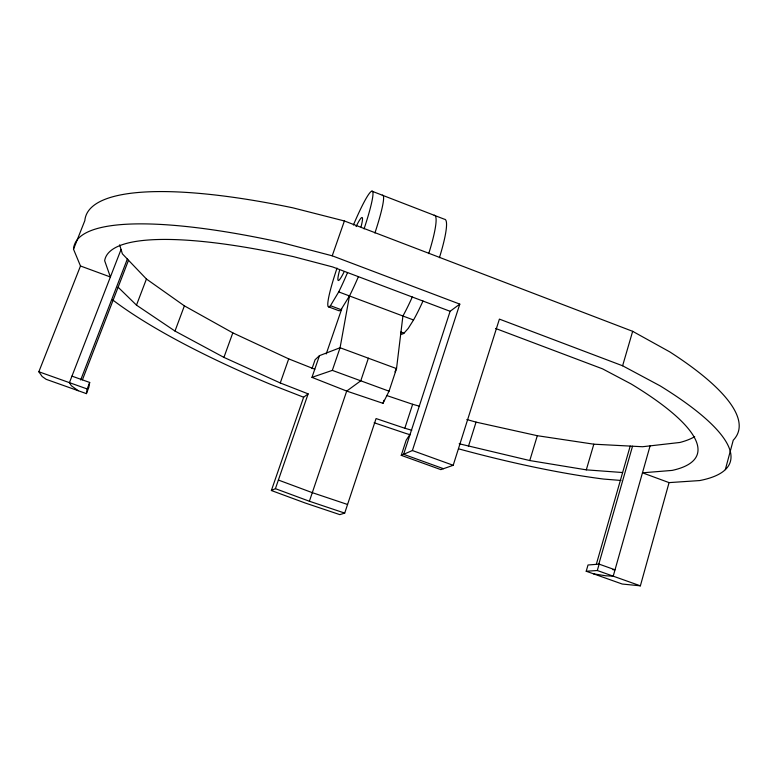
<?xml version="1.0" encoding="UTF-8"?>
<svg xmlns="http://www.w3.org/2000/svg" width="777" height="777" viewBox="0 0 777 777"><rect width="100%" height="100%" fill="white"/><g stroke="black" fill="none" stroke-linecap="round" stroke-linejoin="round"><path stroke-width="1.17" d="M725.329 469.629L733.245 440.19A343.638 81.09 18.3 0 0 669.764 351.874L632.663 331.323L344.396 220.969L292.764 207.809A343.638 81.09 18.3 0 0 84.839 220.61L73.514 249.213L80.487 265.987L38.85 371.765L42.162 376.505L46.154 379.322L86.422 393.628L87.189 388.966L89.685 382.459L71.96 376.136M89.685 382.459L88.869 387.247L86.422 393.628M358.411 276.641A61.762 6.585 -69.2 0 1 349.475 295.95L340.073 347.746L332.323 370.376L311.965 377.369L319.464 355.662L340.073 347.746L396.523 368.609L389.044 391.181L382.993 403.321L346.697 391.074L311.965 377.369M612.907 569.716L615.015 569.803L599.135 564.131L588.014 564.996L586.217 571.241L622.222 584.032L640.374 585.829L669.065 482.614L699.65 480.565A345.425 74.874 18.3 0 0 660.11 385.848L622.61 365.782L499.397 319.114L453.205 465.287L440.85 469.629L401.243 455.341L406.177 440.209L410.207 434.032M650.096 445.872L613.218 576.165L605.837 575.796L593.589 573.863M596.377 564.141L630.196 446.095M598.708 564.5L632.536 446.212M586.217 571.241L597.309 570.512L599.135 564.131M622.61 365.782L632.663 331.323M459.168 443.764L529.778 460.547L586.305 469.852L593.822 444.191L642.53 446.736L679.914 442.463A310.198 72.892 18.3 0 0 694.687 436.674M529.778 460.547L537.315 435.703L593.822 444.191M468.414 446.406L476.048 422.125L537.315 435.703M73.514 249.213A345.425 74.874 18.3 0 1 280.38 242.269L332.226 255.808L459.799 304.118L450.116 311.295L403.613 454.322L443.473 468.706M401.243 455.341L412.393 450.534L459.799 304.118M118.114 287.218L136.48 305.138L174.99 331.06L223.922 357.391L280.264 382.964L308.129 393.861L303.632 397.232L271.377 490.52L305.118 502.981L339.85 514.636L344.706 513.092L376.078 418.56L404.827 428.253L412.645 404.283L419.561 406.235M382.993 403.321L384.003 400.272M368.376 358.207L360.771 380.808L346.697 391.074L309.392 501.243L344.706 513.092M271.377 490.52L275.408 488.665L308.129 393.861M326.214 353.953L341.715 308.955L341.035 309.654A61.762 6.585 -69.2 0 1 338.811 310.683L328.341 306.779M312.024 368.648L315.093 359.751L319.464 355.662M332.226 255.808L344.396 220.969M280.264 382.964L288.704 358.877L232.809 332.867L184.382 305.856L146.435 279.021L122.377 253.836L119.648 244.852M223.922 357.391L232.809 332.867M174.99 331.06L184.382 305.856M136.48 305.138L146.435 279.021M82.42 379.817L128.506 260.246M121.057 249.466L69.435 382.653L71.348 385.722L78.224 390.714M80.691 379.982L127.35 259.032M394.93 371.872L396.523 368.609L402.913 315.996A61.432 8.751 -69.2 0 0 412.286 296.989M347.562 272.542A61.83 6.148 -69.3 0 1 338.714 291.909L330.458 305.701L341.035 309.654L349.475 295.95M422.989 301.029A61.364 9.178 -69.2 0 1 413.529 319.988L408.216 328.438L403.991 333.168A61.364 9.178 -69.2 0 1 401.136 333.945M586.305 469.852L622.62 472.533M621.017 480.458L603.544 479.059A345.425 74.874 18.3 0 1 458.644 448.853M466.831 419.531L476.048 422.125M404.827 428.253L411.761 430.235M347.562 504.487L312.296 492.657L278.38 480.04M374.145 422.756L405.507 433.323A345.425 74.874 18.3 0 0 410.091 434.741M386.81 395.561L412.645 404.283M38.85 371.765L87.189 388.966M597.309 570.512L640.374 585.829M412.393 450.534L453.205 465.287M332.323 370.376L389.044 391.181M80.487 265.987L110.392 276.991L104.662 260.722A311.8 67.298 18.3 0 1 293.657 256.692L332.614 266.929L450.116 311.295M669.065 482.614L642.462 472.824L672.144 470.406A311.8 67.298 18.3 0 0 631.118 383.955L602.554 368.852L495.571 328.457M275.408 488.665L309.392 501.243M400.864 331.993L403.991 333.168M338.714 291.909L413.529 319.988M371.911 191.171L444.415 219.231A61.364 9.178 -69.2 0 1 439.413 257.702M303.632 397.232L270.202 384.197A345.425 74.874 18.3 0 1 112.403 299.708M288.704 358.877L314.782 369.211M356.08 226.573A33.702 3.351 -69.3 0 1 361.043 226.806M343.978 272.096A33.702 3.351 -69.3 0 1 339.53 270.493M353.38 225.039A61.83 6.148 -69.3 0 1 372.261 191.191A61.83 6.148 -69.3 0 1 364.073 228.865M330.458 305.701A61.83 6.148 -69.3 0 1 337.024 268.104M382.333 195.202A61.762 6.585 -69.2 0 1 374.912 233.013M434.129 215.248A61.432 8.751 -69.2 0 1 428.729 253.613"/></g></svg>
